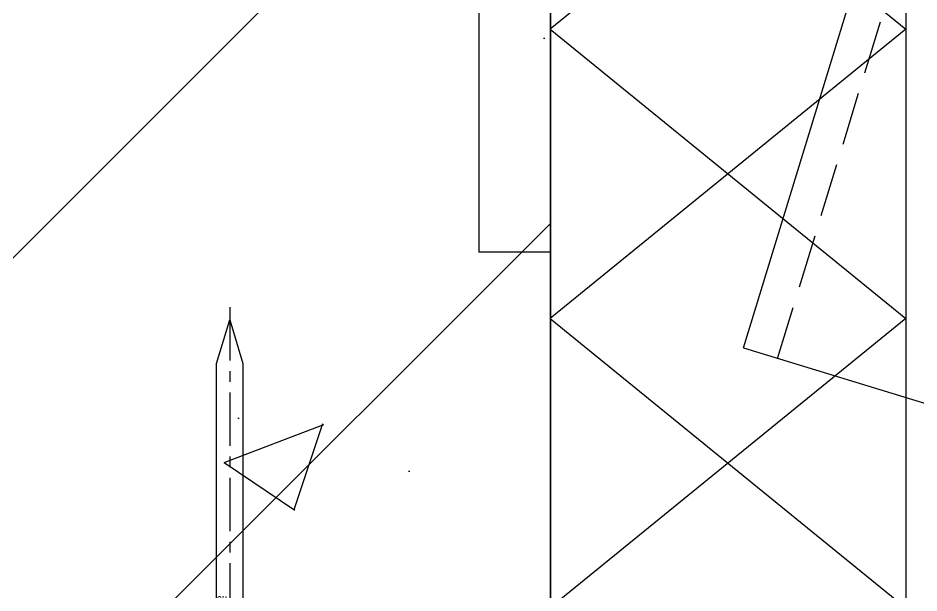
# Model space of a CAD drawing. Extents: x -160106 to 966792, y -663931 to 1550022.
# Drawn here: x -81672.6 to -81546, y -86385.7 to -86304.8 of the extents above; entities that cross this region are included whole.
import ezdxf
from ezdxf.enums import TextEntityAlignment as Align
from ezdxf.xclip import XClip

# ---------------------------------------------------------------- set-up
doc = ezdxf.new("R2010")
doc.units = 0
for name, pattern in [('CENTER', [2, 1.25, -0.25, 0.25, -0.25]), ('ZN-CENTER', [2, 1.25, -0.25, 0.25, -0.25]), ('ZN-DASH', [0.35, 0.25, -0.1])]:
    doc.linetypes.add(name, pattern=pattern)
for name, color, linetype in [('!ZN1-填充-8', 8, 'Continuous'), ('!ZN4-辅助材料-1', 1, 'Continuous'), ('!ZN4-配件-11', 11, 'Continuous'), ('!ZN5-钢材投影-40', 40, 'Continuous'), ('!ZN6-虚线-8', 8, 'ZN-DASH'), ('2钢材断面', 2, 'Continuous'), ('40钢材投影', 40, 'Continuous'), ('A-LIN-V', 9, 'Continuous'), ('S-SHAPE', 51, 'Continuous')]:
    doc.layers.add(name, color=color, linetype=linetype)
doc.styles.add('DHTEXT-1', font='ROMANS.shx', dxfattribs={"width": 0.7, "bigfont": 'CHINESE.shx'})

# ---------------------------------------------------------------- blocks, each defined once
blk = doc.blocks.new('A$Cec10f56f')
at = {"layer": '2钢材断面'}
for p, q in [((0, 100), (0, -100)), ((10, -44), (10, -100)), ((0, -100), (10, -100))]:
    blk.add_line(p, q, dxfattribs=at)
blk = doc.blocks.new('$LinePat$保温板1')
at = {"color": 0}
for p, q in [((0, 0), (16, -20)), ((0, -20), (16, 0))]:
    blk.add_line(p, q, dxfattribs=at)
for points in [[(0, 0), (16, 0)], [(0, -20), (16, -20)]]:
    blk.add_lwpolyline(points)
blk = doc.blocks.new('*U1052')
at = {"linetype": 'ByBlock', "ltscale": 10}
for p, q in [((0, 1.789999867445902), (12.37876803610058, 1.790001182417058)), ((0.980701996714231, 2.400000000000388), (1.655298003285623, -2.399999999999794)), ((2.580701996714221, 2.400000180351707), (3.255298003285612, -2.399999819648475)), ((4.180701996714211, 2.400000360703027), (4.855298003285602, -2.399999639297155)), ((5.780701996714201, 2.400000541054347), (6.455298003285593, -2.399999458945835)), ((7.38070199671419, 2.400000721405667), (8.055298003285582, -2.399999278594515)), ((8.980701996714181, 2.400000901756987), (9.655298003285573, -2.399999098243195)), ((10.58070199671417, 2.400001082108306), (11.25529800328556, -2.399998917891875)), ((12.37911330780593, -1.789998812574835), (0, -1.790000231097596))]:
    blk.add_line(p, q, dxfattribs=at)
at = {"color": 0, "linetype": 'CENTER', "ltscale": 3}
blk.add_line((-5.424020796972441, 2.968965134506063e-13), (20.8, 2.966515921798418e-13), dxfattribs=at)
at = {"linetype": 'ByBlock', "ltscale": 10}
blk.add_lwpolyline([(-3.299999999999955, 0.4000000000003876), (-3.689993742175107, 0.3999999999999488, -0.1474780726293994), (-2.137196594791703, 4.750000000000297), (0, 4.750000000000293), (0, -4.749999999999703), (-2.137196594791703, -4.749999999999703, -0.1474780726293994), (-3.689993742175107, -0.3999999999993538), (-3.299999999999955, -0.3999999999995669)], format="xyb", close=True, dxfattribs=at)
for points in [[(1.303114339079855, -1.789999999999667), (0.6285183325084631, 1.79000000000026), (0.980701996714231, 2.40000000000016), (1.332885660919771, 1.79000000000026), (2.00748166749139, -1.789999999999667), (1.655298003285623, -2.399999999999794)], [(2.903114339079845, -1.789999819648347), (2.228518332508453, 1.79000018035158), (2.580701996714221, 2.40000018035148), (2.932885660919761, 1.79000018035158), (3.60748166749138, -1.789999819648347), (3.255298003285612, -2.399999819648475)], [(4.503114339079834, -1.789999639297027), (3.828518332508443, 1.7900003607029), (4.180701996714211, 2.4000003607028), (4.532885660919751, 1.7900003607029), (5.20748166749137, -1.789999639297027), (4.855298003285602, -2.399999639297155)], [(6.103114339079825, -1.789999458945708), (5.428518332508434, 1.79000054105422), (5.780701996714201, 2.40000054105412), (6.132885660919742, 1.79000054105422), (6.807481667491361, -1.789999458945708), (6.455298003285593, -2.399999458945835)], [(7.703114339079814, -1.789999278594388), (7.028518332508423, 1.79000072140554), (7.38070199671419, 2.40000072140544), (7.732885660919731, 1.79000072140554), (8.40748166749135, -1.789999278594388), (8.055298003285582, -2.399999278594515)], [(9.303114339079805, -1.789999098243068), (8.628518332508413, 1.790000901756859), (8.980701996714181, 2.400000901756759), (9.332885660919722, 1.790000901756859), (10.00748166749134, -1.789999098243068), (9.655298003285573, -2.399999098243195)], [(10.9031143390798, -1.789998917891748), (10.2285183325084, 1.790001082108179), (10.58070199671417, 2.400001082108079), (10.93288566091971, 1.790001082108179), (11.60748166749133, -1.789998917891748), (11.25529800328556, -2.399998917891875)]]:
    blk.add_lwpolyline(points, close=True, dxfattribs=at)
for points in [[(12.37876803610061, -1.789998373019467, -0.414213562373095), (12.51437409670666, -1.925604433625574), (12.51437409670666, -1.993407463929112), (17.43498771318855, -1.993407463929112), (19, -0.2249860862085828), (19, 0.2249893401696905), (17.43498771318764, 1.993410717890958), (12.51437409670666, 1.993410717891413), (12.51437409670666, 1.925607687586625, -0.3961024401722377), (12.37876803610058, 1.790001182417058)], [(14.28923658521796, -1.993407463929112), (14.15465446581345, -1.026745245996176), (13.70006783590713, -1.308347583106263, -0.5304615897786895), (13.01996537693003, -1.003958735079118), (12.82794170274155, 0.08506163728137572, -0.6513157956771675), (13.39763620375697, 0.4671063739168968), (13.84998178346825, 0.1810643161583467), (14.50829240067856, 0.5673457527031811), (19, -0.2249860862085828, -0.2012259957209903), (17.43498771318764, 1.993410717890958)]]:
    blk.add_lwpolyline(points, format="xyb", dxfattribs=at)
at = {"layer": 'Defpoints', "color": 0, "ltscale": 10, "style": 'DHTEXT-1', "width": 0.7}
blk.add_text('4.8', height=1, rotation=90, dxfattribs=at).set_placement((-0.4943080637851551, -1.360906739295844), align=Align.CENTER)
blk = doc.blocks.new('*U2373')
at = {"linetype": 'ByBlock', "ltscale": 10}
for p, q in [((-0.7999999999997556, 4.200000000000042), (-0.7999999999997556, -4.20000000000147)), ((-1.335820343228988e-12, 4.200000000000042), (-0.7999999999997556, 4.200000000000042)), ((1.335820343228988e-12, -4.199999999999935), (-1.335820343228988e-12, 4.200000000000042)), ((-1.099999999999767, 2.281819537641123), (-1.099999999999767, -2.281819537642608)), ((-0.9499999999997897, 2.326965969312877), (-0.9499999999997897, -2.326965969314362)), ((-0.7999999999997556, -4.20000000000147), (1.335820343228988e-12, -4.199999999999935))]:
    blk.add_line(p, q, dxfattribs=at)
at = {"color": 0, "linetype": 'ZN-CENTER', "ltscale": 6}
blk.add_line((43.75691669705304, 4.925789506012574e-14), (-2.334210881697629, 5.329070518200751e-14), dxfattribs=at)
at = {"linetype": 'ByBlock', "ltscale": 10}
blk.add_lwpolyline([(0, -2.522000000000165, -0.414213562373095), (0.6719999999999402, -1.849999999999969), (35.87027027027045, -1.849999999999973), (42, 4.925789506012574e-14), (35.87027027027045, 1.850000000000072), (0.6719999999999402, 1.850000000000076, -0.414213562373095), (0, 2.521999999999476)], format="xyb", dxfattribs=at)
for centre, start, end in [((-1.117211323007012, 2.610766877386478), 272.9951230191359, 344.3665125859252), ((-1.117211323007012, -2.610766877387963), 15.63348741407401, 87.00487698086415)]:
    blk.add_arc(centre, 0.329397301089755, start, end, dxfattribs=at)
at = {"layer": 'Defpoints', "color": 0, "ltscale": 10, "style": 'DHTEXT-1', "width": 0.7}
blk.add_text('3.7', height=1.125, rotation=90, dxfattribs=at).set_placement((3.092591720855712, -0.9336714974895588), align=Align.CENTER)
blk = doc.blocks.new('20250825140103')
at = {"layer": '!ZN1-填充-8'}
h = blk.add_hatch(dxfattribs=at)
h.set_pattern_fill('AR-SAND', color=256, scale=0.5, angle=180, style=0)
h.set_pattern_definition([(217.5, (-114235.6085698641, 14972.86232102931), (0.03149667905480396, -0.9634118845065793), [0, -0.76, 0, -0.85, 0, -0.8125]), (187.5, (-114235.6085698641, 14972.86232102931), (-0.8848883526338638, -1.41107303261487), [0, -0.4099999999999999, 0, -0.6849999999999999, 0, -0.2625]), (147.4999999999999, (-114234.9935698641, 14972.86232102931), (-1.557070930875748, -0.002829526768482058), [0, -0.2499999999999989, 0, -0.8999999999999955, 0, -1.174999999999991]), (137.5, (-114234.9935698641, 14972.86232102931), (-1.503063302286147, -0.4388377824671244), [0, -0.125, 0, -0.59, 0, -0.675])])
edge = h.paths.add_edge_path()
edge.add_line((-25.57487076840334, 18.0000002359011), (-14.32776857524732, 18.00000023588655))
edge.add_line((-14.32776857527642, 18.00000023588655), (-23.26648358221428, 12.83923072041216))
edge.add_ellipse((-33.49690326087148, 11.35986354925262), major_axis=(-7.309241206491246, 7.309241206491248), ratio=0.9999999999978988, start_angle=233.2282055617725, end_angle=264.9692674028663)
at = {"layer": '!ZN1-填充-8', "ltscale": 0.1}
h = blk.add_hatch(dxfattribs=at)
h.set_pattern_fill('NET3', color=256, scale=3, style=0)
h.set_pattern_definition([(7.016477563892661e-15, (-114227.9068030487, 15115.33488656989), (0, 1.5), []), (59.99999999999999, (-114227.9068030487, 15115.33488656989), (-1.299038105676658, 0.7500000000000002), []), (120, (-114227.9068030487, 15115.33488656989), (-1.299038105676658, -0.7499999999999997), [])])
h.paths.add_polyline_path([(7.275957614183426e-12, -7.053067360422574), (-0.999999999992724, -7.053067360422574), (-1.000000000021828, -19.05306184489746), (-2.182787284255028e-11, -19.05306184489746)])
at = {"layer": '!ZN1-填充-8'}
h = blk.add_hatch(dxfattribs=at)
h.set_pattern_fill('AR-SAND', color=256, scale=0.5, angle=180, style=0)
h.set_pattern_definition([(217.5, (-114102.9066901646, 15105.04137791814), (0.03149667905480396, -0.9634118845065793), [0, -0.76, 0, -0.85, 0, -0.8125]), (187.5, (-114102.9066901646, 15105.04137791814), (-0.8848883526338638, -1.41107303261487), [0, -0.4099999999999999, 0, -0.6849999999999999, 0, -0.2625]), (147.4999999999999, (-114102.2916901646, 15105.04137791814), (-1.557070930875748, -0.002829526768482058), [0, -0.2499999999999991, 0, -0.8999999999999962, 0, -1.174999999999992]), (137.5, (-114102.2916901646, 15105.04137791814), (-1.503063302286147, -0.4388377824671244), [0, -0.125, 0, -0.59, 0, -0.675])])
edge = h.paths.add_edge_path()
edge.add_arc((-6.946611648883845, -42.34957728948211), 14.37929001258051, 421.1120418865715, 446.8671693198141)
edge.add_line((-6.160769515488937, -27.99177685183531), (-1.000000000021828, -19.05306184489746))
edge.add_line((-0.999999999992724, -19.05306184489746), (-7.275957614183426e-12, -19.05306184489746))
edge.add_line((-2.182787284255028e-11, -19.05306184489746), (-7.275957614183426e-12, -29.75955870864709))
at = {"layer": '!ZN4-辅助材料-1', "ltscale": 4}
for points in [[(-23.26648358219973, 12.83923072041944), (-14.32776857527642, 18.00000023587199), (-14.32776857527642, 18.00000023587199), (-26.53426543901878, 18.0000002359011, -0.1983726770642686), (-23.26648358219973, 12.83923072040488)], [(-6.160769515488937, -27.99177685183531), (-1.000000000021828, -19.05306184489746), (-2.182787284255028e-11, -19.05306184489746), (7.275957614183426e-12, -29.75955870866164, 0.1128534114984326), (-6.160769515488937, -27.99177685183531)]]:
    blk.add_lwpolyline(points, format="xyb", dxfattribs=at)
blk.add_lwpolyline([(7.275957614183426e-12, -7.053067360422574), (-0.999999999992724, -7.053067360422574), (-1.000000000021828, -19.05306184489746), (-2.182787284255028e-11, -19.05306184489746)], close=True, dxfattribs=at)
at = {"ltscale": 20}
for points in [[(-2.500000000021828, 16.50000023588655), (-13.9258447866232, 16.50000023587199), (-22.51648358219973, 11.5401926147315), (-23.26648358219973, 12.83923072041944), (-14.32776857527642, 18.00000023587199), (-0.999999999992724, 18.00000023588655)], [(-0.999999999992724, 18.00000023588655), (-0.999999999992724, -19.0530618448829), (-6.160769515488937, -27.99177685183531), (-7.459807621162327, -27.24177685183531), (-2.500000000021828, -18.65113805624424), (-2.500000000021828, 16.50000023588655)]]:
    blk.add_lwpolyline(points, dxfattribs=at)
at = {"layer": '!ZN4-配件-11', "color": 1, "rotation": 89.99999999999999}
blk.add_blockref('*U2373', (-9.34564912236965, 16.50000023587927), dxfattribs=at)
at = {"layer": '!ZN4-配件-11', "color": 1, "xscale": -1, "rotation": 180}
blk.add_blockref('*U1052', (-2.500000000021828, -12.16106435223628), dxfattribs=at)
blk = doc.blocks.new('20250825140909')
at = {"layer": '!ZN1-填充-8', "ltscale": 20}
h = blk.add_hatch(dxfattribs=at)
h.set_pattern_fill('钢筋混凝土', color=256, scale=20)
h.set_pattern_definition([(45, (59817.96085020501, 68234.19320706406), (-35.35533905932738, 35.35533905932738), []), (49.99999999999999, (59817.96085020501, 68234.19320706406), (143.4520365201507, -12.55042699651902), [15, -165]), (355, (59817.96085020501, 68234.19320706406), (-27.7502667226, 150.4384267400024), [12, -132]), (100.4514, (59829.91518620501, 68233.14733906406), (115.7018763428043, 137.8879084121907), [12.748038, -140.2284224]), (46.18420000000001, (59817.96085020501, 68274.19320706406), (213.4482097251289, -33.10380286580362), [22.5, -247.5]), (96.6356, (59835.748199205, 68271.43454566406), (186.9325411097407, 194.8235741800883), [19.1220576, -210.3426]), (351.1842, (59817.96085020501, 68274.19320706406), (186.9323890267254, 194.8237201850649), [18, -198]), (21, (59837.96085020501, 68264.19320706406), (119.3814104236923, -80.52377813306776), [15, -165]), (326.0000000000001, (59837.96085020501, 68264.19320706406), (48.66306638431634, 145.0300090093706), [12, -132]), (71.4514, (59847.90929680501, 68257.48288586407), (168.044525716298, 64.50609934199048), [12.748038, -140.2284224]), (37.50000000000001, (59817.96085020501, 68234.19320706406), (2.431971063458134, 66.5787707662623), [0, -130.4, 0, -134, 0, -132.5]), (7.499999999999999, (59817.96085020501, 68234.19320706406), (52.61390748842972, 78.88234237647205), [0, -76.39999999999999, 0, -127.4, 0, -50.5]), (327.5, (59773.360850205, 68234.19320706406), (106.7644872344818, -4.510974346875951), [0, -50, 0, -156, 0, -207]), (317.5, (59753.360850205, 68234.19320706406), (116.6372338684772, 20.02099646646354), [0, -65, 0, -103.6, 0, -147])])
h.paths.add_polyline_path([(-2500.000017781305, 6740.000003025169), (-2499.999992554804, 5000.000000114553), (-2200.095909089301, 4999.999999775086), (-2199.999992644211, 6739.999999809545), (-2100.004742117948, 6739.999999904656), (-2100.000017781305, 7189.999999769847), (-1699.999992630008, 7189.999999769847), (-1699.999992548284, 7439.999999769847), (-2500.000017783401, 7444.999999867054)])
at = {"layer": '!ZN5-钢材投影-40', "ltscale": 1000}
for p, q in [((-2172.909997304989, 5036.540858011023), (-1592.216029895528, 6938.814206935116)), ((-2172.909997305003, 5036.540858011082), (-2115.524215823563, 5019.023093206022))]:
    blk.add_line(p, q, dxfattribs=at)
at = {"layer": '!ZN6-虚线-8', "ltscale": 30}
blk.add_line((-2168.127848848206, 5035.081044277264), (-1587.433881438745, 6937.354393201385), dxfattribs=at)
at = {"layer": 'S-SHAPE'}
blk.add_lwpolyline([(-2500.000017781305, 6740.000003025169), (-2500.000017781305, 4999.999999775086), (-2200.000017781305, 4999.999999775086), (-2200.000017781305, 6740.000003025169)], dxfattribs=at)
at = {"ltscale": 1000, "xscale": -1}
blk.add_blockref('20250825140103', (-2254.463239271354, 4981.999999878666), dxfattribs=at)
at = {"layer": '40钢材投影', "color": 2, "ltscale": 500, "xscale": -1}
blk.add_blockref('A$Cec10f56f', (-2200.0959086722, 5150.000000114494), dxfattribs=at)
at = {"layer": 'A-LIN-V', "xscale": -2.543614942915339, "yscale": 2.5, "zscale": 2.5, "rotation": 89.99764138074882}
for p in [(-2200.090882610602, 5122.093517270987), (-2200.092557964454, 5081.39567821892), (-2200.094233318305, 5040.697839166736)]:
    blk.add_blockref('$LinePat$保温板1', p, dxfattribs=at)

msp = doc.modelspace()

# ---------------------------------------------------------------- block references
at = {"ltscale": 1000}
ref = msp.add_blockref('20250825140909', (-79397.72262521982, -91387.76777272491), dxfattribs=at)
XClip(ref).set_block_clipping_path([(-2622.846925787424, 4702.459013957654), (-1797.0541882784964, 5758.518292911584)])

doc.saveas('drawing.dxf')
